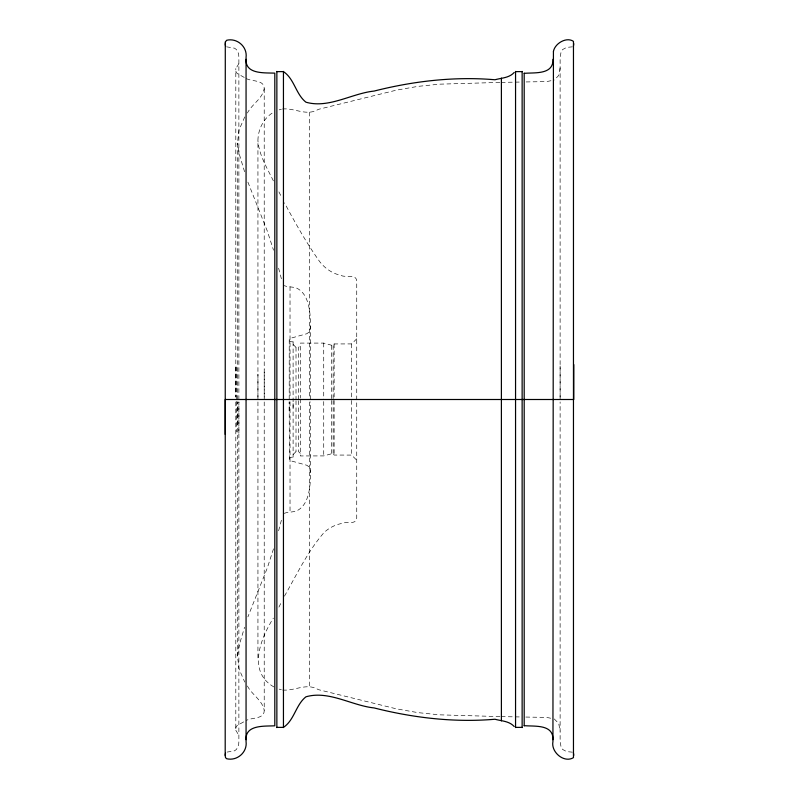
<?xml version="1.0" encoding="UTF-8"?>
<svg xmlns="http://www.w3.org/2000/svg" width="799" height="799" viewBox="0 0 799 799"><rect width="100%" height="100%" fill="white"/><g stroke="black" fill="none" stroke-linecap="round" stroke-linejoin="round"><path stroke-width="0.6" stroke-dasharray="4 3" d="M235.805 367.24L235.805 397.023L235.805 68.514M237.463 424.629L237.463 401.897L237.463 655.859L239.071 669.103L244.754 682.096M238.881 433.028L238.881 401.937L238.881 741.602L238.611 745.377L236.434 749.422L234.526 750.82L226.556 752.179M257.937 397.083L257.937 374.142M264.219 397.063L264.219 369.038M289.198 411.056L289.198 401.807L289.368 459.645L291.515 461.003L306.926 465.298L309.233 467.125L310.551 472.678M293.103 407.52L293.103 400.649M560.119 397.093L560.119 365.972M289.198 399.5L289.228 339.795L291.515 337.997L306.926 333.702L309.233 331.875L310.551 326.322M257.937 399.5L257.937 140.794C257.897 129.408 263.8 117.613 273.927 112.05M560.119 67.905L558.721 75.496L554.236 80.06M237.463 399.5L237.463 143.141L239.071 129.897L244.754 116.904M273.927 686.95C247.011 671.579 260.724 638.151 273.388 618.096M238.881 63.6L235.805 68.734M264.219 401.937L264.219 710.291C264.509 719.42 251.735 717.282 246.262 720.458M235.805 728.638L236.095 726.79L237.333 725.412L244.274 721.557M237.463 655.859L239.42 644.433L244.584 627.205M289.198 458.736L290.187 457.358L293.103 457.108M246.262 78.542C251.735 81.718 264.509 79.58 264.219 88.709C262.362 98.866 251.925 104.18 247.4 113.029M278.601 530.826L281.777 518.781M273.518 548.803L267.375 567.769L247.9 616.888M278.921 607.14L281.687 601.657M284.454 596.174C296.809 574.521 307.645 551.39 324.114 532.474C328.868 528.049 334.711 524.983 341.053 523.595C345.158 521.048 356.524 525.462 356.734 517.882L356.734 281.118C356.524 273.538 345.158 277.952 341.053 275.405C332.564 273.658 325.133 268.564 319.82 261.792C306.476 243.126 295.31 223.011 284.454 202.826M356.734 338.816L351.61 343.91L334.122 343.95L333.133 345.657L323.725 343.091L300.294 343.091L300.294 397.812M298.576 399.5L298.576 347.325L300.294 345.657M293.103 454.541L296.01 451.635L298.576 451.635L300.294 453.343M284.164 513.357C288.059 511.67 292.554 512.459 296.579 510.921C308.384 505.328 309.852 489.268 310.551 477.732L310.551 401.847M300.294 398.941L300.294 455.949L323.725 455.909L333.133 453.343L334.122 455.05L351.61 455.09L356.734 460.184M279.161 109.872L281.368 109.283M550.99 80.709L546.676 81.588L525.802 81.947M572.444 46.821L566.611 47.411L562.566 49.578L561.158 51.496L560.119 57.398L560.119 399.5M282.466 108.994C294.571 107.735 306.706 116.574 318.332 109.373L396.304 90.177L417.727 86.402L439.36 84.175L500.014 82.407M501.243 82.377L520.888 82.037M293.103 344.459L296.01 347.365L298.576 347.365M500.014 716.593L439.36 714.825L417.727 712.598L396.304 708.823L318.332 689.627C306.706 682.426 294.571 691.265 282.466 690.006M501.243 716.623L520.888 716.963M525.802 717.053L546.676 717.412L550.99 718.291M310.551 399.5L310.551 321.268C309.852 309.732 308.384 293.672 296.579 288.079C292.554 286.541 288.059 287.33 284.164 285.642M293.103 341.892L290.187 341.642L289.198 340.264M572.444 752.179L566.611 751.589L562.566 749.422L561.158 747.504L560.119 741.602L560.119 401.907M279.161 689.128L281.368 689.717M226.556 46.821L234.526 48.18L236.434 49.578L238.611 53.623L238.881 57.398L238.881 399.5M244.274 77.443L237.333 73.588L236.095 72.21L235.805 70.362M554.236 718.94L558.721 723.504L560.119 731.095M247.4 685.971C251.925 694.82 262.362 700.134 264.219 710.291M235.805 730.266L238.881 735.4M273.388 180.904C267.146 168.1 259.136 155.326 257.937 140.794M278.921 191.86L281.687 197.343M247.9 182.112L267.375 231.231L273.518 250.197M244.584 171.795L239.42 154.567L237.463 143.141M278.601 268.174L281.777 280.219M351.61 343.91L351.61 399.5M351.61 400.489L351.61 455.09M334.122 343.91L334.122 399.5M334.122 400.489L334.122 455.09M333.133 345.617L333.133 399.5M333.133 400.459L333.133 453.383M331.625 345.617L331.625 399.5M331.625 400.459L331.625 453.383M323.725 343.051L323.725 399.5M323.725 401.517L323.725 455.949M309.353 112.13L309.353 399.5M309.353 401.907L309.353 686.87M298.576 400.738L298.576 451.675M296.01 347.325L296.01 399.5M296.01 400.738L296.01 451.675M293.103 341.852L293.103 457.148M290.027 286.711L290.027 397.203M290.027 401.797L290.027 512.289M264.219 88.709L264.219 399.5M257.937 401.917L257.937 658.206M236.384 366.991L236.384 400.109M236.384 401.338L236.384 432.009M235.805 401.977L235.805 730.486"/><path stroke-width="1.2" d="M225.198 434.406L225.198 399.5L573.792 399.5L573.802 364.594M573.802 43.715L573.492 45.783M246.062 739.684C245.203 724.533 264.689 726.341 274.806 725.812L274.806 73.138C264.679 72.689 245.203 74.457 246.062 59.316M225.198 755.285L225.508 753.217M552.938 59.316C553.527 75.056 534.441 72.379 524.194 73.348M514.236 72.439C509.193 78.022 501.672 77.883 494.971 79.76C454.531 76.285 413.403 81.118 374.112 91.066C351.81 93.373 328.659 108.794 305.947 102.192C295.76 94.212 294.412 78.861 283.445 71.62L276.863 71.62M515.555 71.62L522.137 71.62M276.863 727.38L283.445 727.38C294.412 720.139 295.76 704.788 305.947 696.808C328.659 690.206 351.81 705.627 374.112 707.934C413.403 717.882 454.531 722.715 494.971 719.24C501.672 721.117 509.193 720.978 514.236 726.561M515.555 727.38L522.137 727.38M524.194 725.652C534.441 726.621 553.527 723.944 552.938 739.684M573.492 753.217L573.802 755.285M225.198 43.715L225.508 45.783M524.194 73.138L524.194 725.862M522.137 71.411L522.137 727.589M515.555 71.411L515.555 727.589M501.392 78.102L501.392 720.898M283.445 71.411L283.445 727.589M276.863 71.411L276.863 727.589M225.288 42.077L225.198 755.624L225.538 757.632L226.616 758.71C236.973 761.337 247.49 752.308 246.062 741.602L246.062 57.398C247.49 46.692 236.973 37.663 226.616 40.29L225.288 42.077M553.427 51.476L552.938 741.602C550.801 752.189 564.224 763.415 573.462 757.632L573.462 41.368C566.511 36.514 554.836 43.436 553.427 51.476"/></g></svg>
